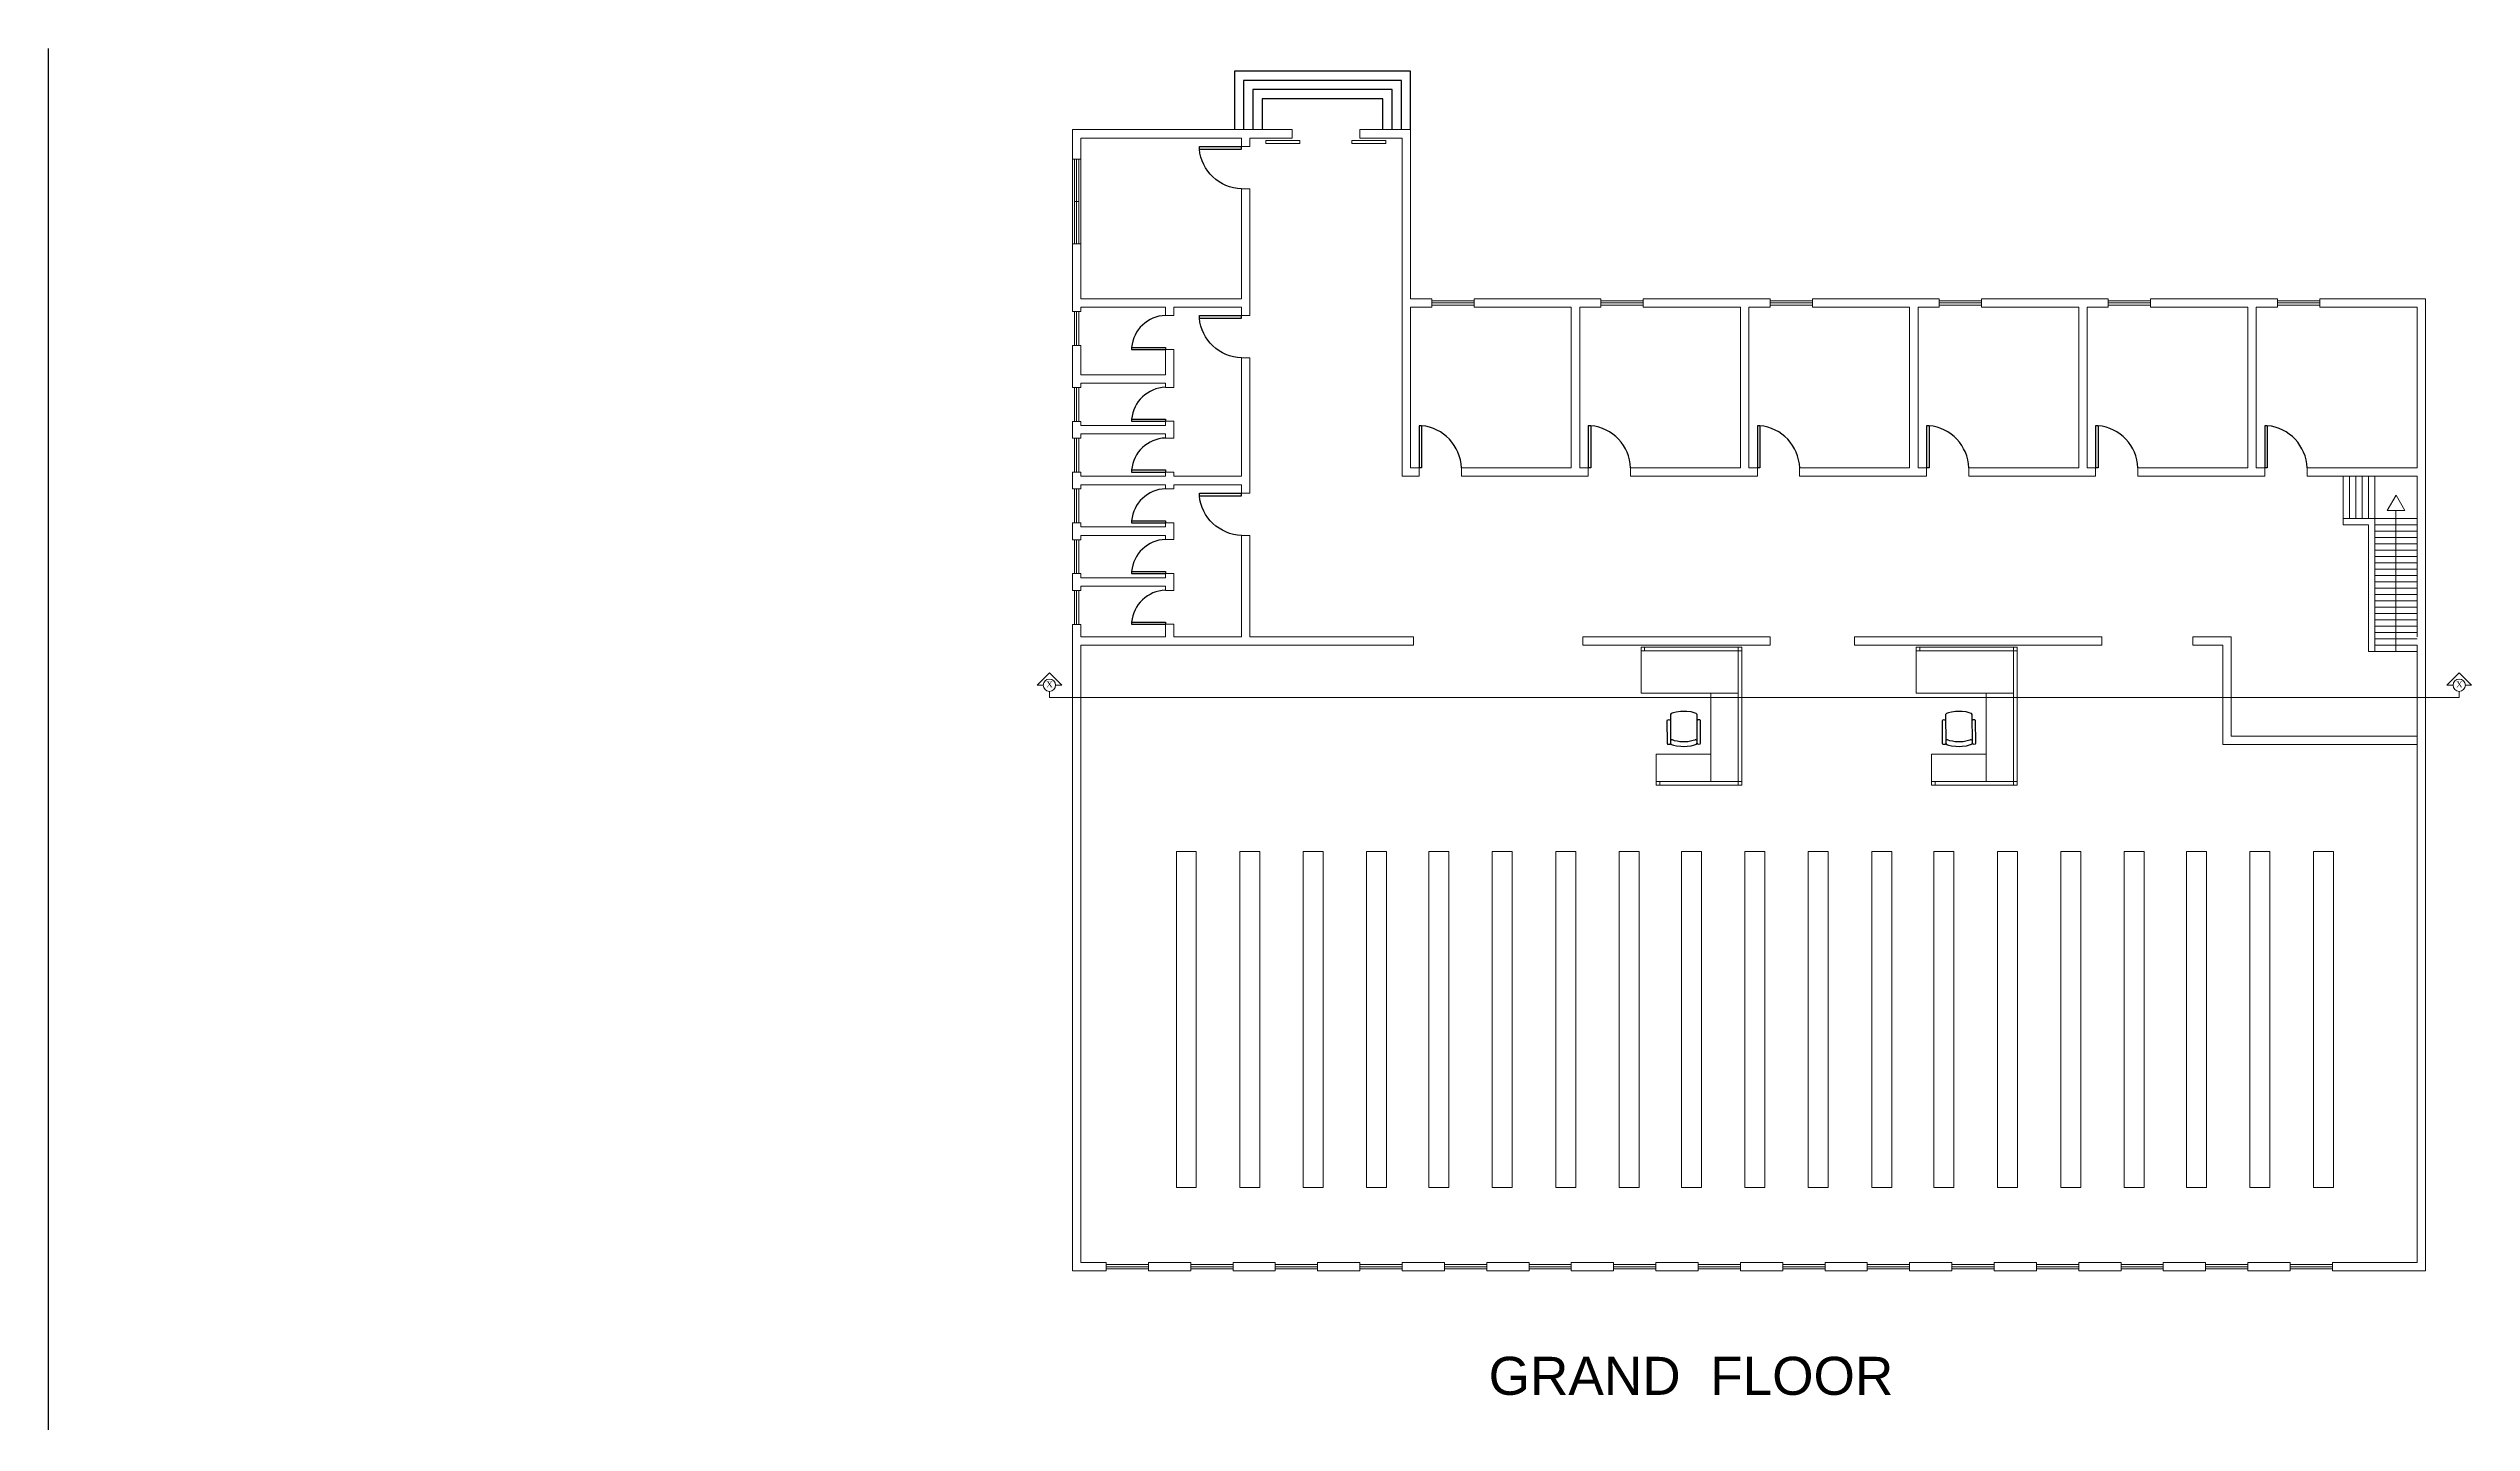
# Model space of a CAD drawing. Header units: inches. Extents: x 17 to 458, y 103 to 566.
# Drawn here: x 303.1 to 381.7, y 159.2 to 203.8 of the extents above; entities that cross this region are included whole.
import ezdxf

# ---------------------------------------------------------------- set-up
doc = ezdxf.new("R2010")
doc.units = ezdxf.units.IN
doc.header["$MEASUREMENT"] = 0
doc.linetypes.add('LÍNEAS_OCULTAS2', pattern=[4.7625, 3.175, -1.5875])
doc.layers.add('arco', color=51, linetype='LÍNEAS_OCULTAS2', lineweight=35)
doc.layers.add('EJES', color=2, linetype='Continuous', lineweight=100)
doc.layers.add('FUR', color=6, linetype='Continuous')
doc.styles.get("Standard").update_dxf_attribs({"font": 'arial.ttf'})

# ---------------------------------------------------------------- blocks, each defined once
blk = doc.blocks.new('DESK4')
at = {"color": 0}
for p, q in [((0, 1), (-0.06, 1)), ((0, 0), (-0.06, 0))]:
    blk.add_line(p, q, dxfattribs=at)
blk.add_lwpolyline([(-0.06, 1), (-0.06, 0)], dxfattribs=at)
blk.add_lwpolyline([(0.945, 0, 0.376459), (0, 1), (0, 0)], format="xyb", dxfattribs=at)
blk = doc.blocks.new('CH6')
for points in [[(-252, 531), (-264, 534), (-299, 531), (-305, 522), (-302, 147), (-290, 137), (-274, 134), (-256, 138), (-246, 147)], [(189, 525), (176, 540), (142, 552), (92, 565), (23, 570), (-30, 573), (-30, 573), (-30, 573), (-83, 570), (-152, 563), (-202, 550), (-236, 538), (-249, 522), (-252, 531)], [(-249, 522), (-246, 47), (-233, 31), (-199, 19), (-148, 7), (-80, 1), (-27, -2), (27, 2), (95, 8), (145, 21), (179, 34), (192, 50), (189, 525)], [(-248, 475), (-239, 469), (-229, 466), (-217, 466), (-208, 469), (-183, 479), (-139, 488), (-95, 498), (-64, 498), (-30, 498), (5, 498), (36, 499), (80, 490), (124, 480), (149, 471), (158, 468), (171, 468), (180, 471), (189, 478)], [(191, 150), (201, 140), (219, 137), (235, 141), (248, 150), (245, 525), (239, 534), (205, 537), (192, 534), (189, 525)]]:
    blk.add_lwpolyline(points)

msp = doc.modelspace()

# ---------------------------------------------------------------- linework, layer by layer
at = {"color": 240, "true_color": 0xed1f24}
msp.add_line((303.05907, 103.30611), (303.05907, 203.80105), dxfattribs=at)
msp.add_line((303.05907, 103.30611), (303.05907, 203.80105), dxfattribs=at)
at = {"color": 2}
for p, q in [((341.56774, 203.06319), (341.56774, 201.16319)), ((347.29157, 203.06319), (341.56774, 203.06319)), ((347.29157, 201.16319), (347.29157, 203.06319)), ((341.86774, 202.76319), (341.86774, 201.16319)), ((346.99157, 202.76319), (341.86774, 202.76319)), ((346.69157, 202.46319), (342.16774, 202.46319)), ((342.16774, 202.46319), (342.16774, 201.16319)), ((346.69157, 201.16319), (346.69157, 202.46319)), ((346.99157, 201.16319), (346.99157, 202.76319)), ((346.39157, 202.16319), (342.46774, 202.16319)), ((342.46774, 202.16319), (342.46774, 201.16319)), ((346.39157, 201.16319), (346.39157, 202.16319))]:
    msp.add_line(p, q, dxfattribs=at)
at = {"lineweight": 0}
for p, q in [((336.30715, 201.16319), (341.79936, 201.16319)), ((336.30715, 195.67098), (336.30715, 201.16319)), ((336.58176, 200.88858), (341.79936, 200.88858)), ((336.58176, 195.67098), (336.58176, 200.88858)), ((341.79936, 201.16319), (343.44702, 201.16319)), ((341.79936, 200.88858), (341.79936, 200.61397)), ((342.07397, 200.88858), (343.44702, 200.88858)), ((342.07397, 200.88858), (342.07397, 200.61397)), ((342.58912, 200.71119), (342.58912, 200.8073)), ((343.69271, 200.71119), (342.58912, 200.71119)), ((342.59427, 200.8073), (343.69271, 200.8073)), ((343.44702, 200.88858), (343.44702, 201.16319)), ((343.69271, 200.8073), (343.69271, 200.71119)), ((343.69271, 200.71119), (343.69271, 200.71119)), ((345.38205, 200.71119), (345.38205, 200.8073)), ((346.48564, 200.71119), (345.38205, 200.71119)), ((345.3872, 200.8073), (346.48564, 200.8073)), ((345.64391, 201.16319), (347.29157, 201.16319)), ((345.64391, 200.88858), (345.64391, 201.16319)), ((345.64391, 200.88858), (347.01696, 200.88858)), ((346.48564, 200.8073), (346.48564, 200.71119)), ((346.48564, 200.71119), (346.48564, 200.71119)), ((347.01696, 200.88858), (347.01696, 195.39637)), ((347.29157, 201.16319), (347.29157, 195.67098)), ((336.58176, 200.20205), (336.30715, 200.20205)), ((336.3758, 200.20205), (336.3758, 197.45595)), ((336.44445, 200.20205), (336.44445, 197.45595)), ((336.51311, 200.20205), (336.51311, 197.45595)), ((341.79936, 200.61397), (342.07397, 200.61397)), ((341.79936, 200.61397), (342.07397, 200.61397)), ((341.79936, 199.24092), (341.79936, 195.67098)), ((341.79936, 199.24092), (342.07397, 199.24092)), ((341.79936, 199.24092), (342.07397, 199.24092)), ((342.07397, 199.24092), (342.07397, 195.39637)), ((336.51311, 198.829), (336.3758, 198.829)), ((336.58176, 197.45595), (336.30715, 197.45595)), ((336.30715, 195.25843), (336.30715, 195.67098)), ((336.58176, 195.25843), (336.30715, 195.25843)), ((336.3758, 195.25843), (336.3758, 194.15458)), ((336.44445, 195.25843), (336.44445, 194.15458)), ((336.51311, 195.25843), (336.51311, 194.15458)), ((341.79936, 195.67098), (336.58176, 195.67098)), ((336.58176, 195.25843), (336.58176, 195.39637)), ((339.32786, 195.39637), (336.58176, 195.39637)), ((339.32786, 195.12176), (339.32786, 195.39637)), ((339.60247, 195.12176), (339.60247, 195.39637)), ((341.79936, 195.39637), (339.60247, 195.39637)), ((341.79936, 195.0397), (341.79936, 195.39637)), ((342.07397, 195.12176), (342.07397, 195.39637)), ((347.01696, 195.39637), (347.01696, 189.90416)), ((347.29157, 195.67098), (347.9781, 195.67098)), ((347.29157, 195.39637), (347.29157, 190.17877)), ((347.29157, 195.39637), (347.9781, 195.39637)), ((347.9781, 195.39637), (347.9781, 195.67098)), ((347.9781, 195.60233), (349.35115, 195.60233)), ((347.9781, 195.53367), (349.35115, 195.53367)), ((347.9781, 195.46502), (349.35115, 195.46502)), ((349.35115, 195.67098), (352.78378, 195.67098)), ((349.35115, 195.39637), (349.35115, 195.67098)), ((349.35115, 195.39637), (352.50917, 195.39637)), ((352.50917, 195.39637), (352.50917, 190.17877)), ((352.78378, 195.67098), (353.47031, 195.67098)), ((352.78378, 195.39637), (353.47031, 195.39637)), ((352.78378, 195.39637), (352.78378, 190.17877)), ((353.47031, 195.39637), (353.47031, 195.67098)), ((353.47031, 195.60233), (354.84336, 195.60233)), ((353.47031, 195.53367), (354.84336, 195.53367)), ((353.47031, 195.46502), (354.84336, 195.46502)), ((354.84336, 195.67098), (358.27599, 195.67098)), ((354.84336, 195.39637), (354.84336, 195.67098)), ((354.84336, 195.39637), (358.00138, 195.39637)), ((358.00138, 195.39637), (358.00138, 190.17877)), ((358.27599, 195.67098), (358.96252, 195.67098)), ((358.27599, 195.39637), (358.96252, 195.39637)), ((358.27599, 195.39637), (358.27599, 190.17877)), ((358.96252, 195.39637), (358.96252, 195.67098)), ((358.96252, 195.60233), (360.33557, 195.60233)), ((358.96252, 195.53367), (360.33557, 195.53367)), ((358.96252, 195.46502), (360.33557, 195.46502)), ((360.33557, 195.67098), (363.7682, 195.67098)), ((360.33557, 195.39637), (360.33557, 195.67098)), ((360.33557, 195.39637), (363.49359, 195.39637)), ((363.49359, 195.39637), (363.49359, 190.17877)), ((363.7682, 195.67098), (364.45473, 195.67098)), ((363.7682, 195.39637), (363.7682, 190.17877)), ((363.7682, 195.39637), (364.45473, 195.39637)), ((364.45473, 195.39637), (364.45473, 195.67098)), ((364.45473, 195.60233), (365.82778, 195.60233)), ((364.45473, 195.53367), (365.82778, 195.53367)), ((364.45473, 195.46502), (365.82778, 195.46502)), ((365.82778, 195.67098), (369.26041, 195.67098)), ((365.82778, 195.39637), (365.82778, 195.67098)), ((365.82778, 195.39637), (368.9858, 195.39637)), ((368.9858, 195.39637), (368.9858, 190.17877)), ((369.26041, 195.67098), (369.94694, 195.67098)), ((369.26041, 195.39637), (369.26041, 190.17877)), ((369.26041, 195.39637), (369.94694, 195.39637)), ((369.94694, 195.39637), (369.94694, 195.67098)), ((369.94694, 195.60233), (371.31999, 195.60233)), ((369.94694, 195.53367), (371.31999, 195.53367)), ((369.94694, 195.46502), (371.31999, 195.46502)), ((371.31999, 195.67098), (374.75262, 195.67098)), ((371.31999, 195.39637), (371.31999, 195.67098)), ((371.31999, 195.39637), (374.47801, 195.39637)), ((374.47801, 195.39637), (374.47801, 190.17877)), ((374.75262, 195.67098), (375.43915, 195.67098)), ((374.75262, 195.39637), (374.75262, 190.17877)), ((374.75262, 195.39637), (375.43915, 195.39637)), ((375.43915, 195.39637), (375.43915, 195.67098)), ((375.43915, 195.60233), (376.8122, 195.60233)), ((375.43915, 195.53367), (376.8122, 195.53367)), ((375.43915, 195.46502), (376.8122, 195.46502)), ((376.8122, 195.67098), (380.24483, 195.67098)), ((376.8122, 195.39637), (376.8122, 195.67098)), ((376.8122, 195.39637), (379.97022, 195.39637)), ((379.97022, 195.39637), (379.97022, 190.17877)), ((380.24483, 195.67098), (380.24483, 190.17877)), ((339.32786, 195.12176), (339.60247, 195.12176)), ((341.79936, 195.12176), (342.07397, 195.12176)), ((336.30715, 192.78694), (336.30715, 194.15458)), ((336.58176, 194.15458), (336.30715, 194.15458)), ((336.58176, 193.19948), (336.58176, 194.15458)), ((339.32786, 193.19948), (339.32786, 194.02332)), ((339.32786, 194.02332), (339.60247, 194.02332)), ((339.60247, 192.78757), (339.60247, 194.02332)), ((341.79936, 189.90416), (341.79936, 193.74871)), ((341.79936, 193.74871), (342.07397, 193.74871)), ((342.07397, 189.35494), (342.07397, 193.74871)), ((336.58176, 192.78694), (336.30715, 192.78694)), ((336.3758, 192.78694), (336.3758, 191.68308)), ((336.44445, 192.78694), (336.44445, 191.68308)), ((336.51311, 192.78694), (336.51311, 191.68308)), ((339.32786, 193.19948), (336.58176, 193.19948)), ((336.58176, 192.78694), (336.58176, 192.92487)), ((339.32786, 192.92487), (336.58176, 192.92487)), ((339.32786, 192.78757), (339.32786, 192.92487)), ((339.32786, 192.78757), (339.60247, 192.78757)), ((336.30715, 191.13927), (336.30715, 191.68308)), ((336.58176, 191.68308), (336.30715, 191.68308)), ((336.58176, 191.55182), (336.58176, 191.68308)), ((339.32786, 191.55182), (336.58176, 191.55182)), ((336.58176, 191.13927), (336.58176, 191.27721)), ((339.32786, 191.27721), (336.58176, 191.27721)), ((339.32786, 191.55182), (339.32786, 191.68913)), ((339.32786, 191.68913), (339.60247, 191.68913)), ((339.32786, 191.13991), (339.32786, 191.27721)), ((339.60247, 191.13991), (339.60247, 191.68913)), ((336.58176, 191.13927), (336.30715, 191.13927)), ((336.3758, 191.13927), (336.3758, 190.03542)), ((336.44445, 191.13927), (336.44445, 190.03542)), ((336.51311, 191.13927), (336.51311, 190.03542)), ((339.32786, 191.13991), (339.60247, 191.13991)), ((336.30715, 189.49161), (336.30715, 190.03542)), ((336.58176, 190.03542), (336.30715, 190.03542)), ((336.58176, 189.90416), (336.58176, 190.03542)), ((339.32786, 189.90416), (336.58176, 189.90416)), ((336.58176, 189.49161), (336.58176, 189.62955)), ((339.32786, 189.62955), (336.58176, 189.62955)), ((339.32786, 189.90416), (339.32786, 190.04146)), ((339.32786, 190.04146), (339.60247, 190.04146)), ((339.32786, 189.49224), (339.32786, 189.62955)), ((339.60247, 189.90416), (339.60247, 190.04146)), ((339.60247, 189.90416), (341.79936, 189.90416)), ((339.60247, 189.49224), (339.60247, 189.62955)), ((339.60247, 189.62955), (341.79936, 189.62955)), ((341.79936, 189.27288), (341.79936, 189.62955)), ((347.01696, 189.90416), (347.56618, 189.90416)), ((347.29157, 190.17877), (347.56618, 190.17877)), ((347.56618, 190.17877), (347.56618, 189.90416)), ((348.93923, 190.17877), (352.50917, 190.17877)), ((348.93923, 190.17877), (348.93923, 189.90416)), ((348.93923, 189.90416), (353.05839, 189.90416)), ((352.78378, 190.17877), (353.05839, 190.17877)), ((353.05839, 190.17877), (353.05839, 189.90416)), ((354.43144, 190.17877), (358.00138, 190.17877)), ((354.43144, 190.17877), (354.43144, 189.90416)), ((354.43144, 189.90416), (358.5506, 189.90416)), ((358.27599, 190.17877), (358.5506, 190.17877)), ((358.5506, 190.17877), (358.5506, 189.90416)), ((359.92365, 190.17877), (363.49359, 190.17877)), ((359.92365, 190.17877), (359.92365, 189.90416)), ((359.92365, 189.90416), (364.04281, 189.90416)), ((363.7682, 190.17877), (364.04281, 190.17877)), ((364.04281, 190.17877), (364.04281, 189.90416)), ((365.41586, 190.17877), (368.9858, 190.17877)), ((365.41586, 190.17877), (365.41586, 189.90416)), ((365.41586, 189.90416), (369.53502, 189.90416)), ((369.26041, 190.17877), (369.53502, 190.17877)), ((369.53502, 190.17877), (369.53502, 189.90416)), ((370.90808, 190.17877), (374.47801, 190.17877)), ((370.90808, 190.17877), (370.90808, 189.90416)), ((370.90808, 189.90416), (375.02723, 189.90416)), ((374.75262, 190.17877), (375.02723, 190.17877)), ((375.02723, 190.17877), (375.02723, 189.90416)), ((376.40029, 190.17877), (379.97022, 190.17877)), ((376.40029, 190.17877), (376.40029, 189.90416)), ((376.40029, 189.90416), (379.97022, 189.90416)), ((377.56738, 189.90416), (377.56738, 188.53111)), ((377.77334, 189.90416), (377.77334, 188.53111)), ((377.9793, 189.90416), (377.9793, 188.53111)), ((378.18525, 189.90416), (378.18525, 188.53111)), ((378.39121, 189.90416), (378.39121, 188.53111)), ((378.39121, 189.90416), (378.39121, 188.53111)), ((378.59717, 189.90416), (378.59717, 184.20599)), ((379.97022, 189.90416), (379.97022, 184.68656)), ((380.24483, 190.17877), (380.24483, 184.68656)), ((336.58176, 189.49161), (336.30715, 189.49161)), ((336.3758, 189.49161), (336.3758, 188.38776)), ((336.44445, 189.49161), (336.44445, 188.38776)), ((336.51311, 189.49161), (336.51311, 188.38776)), ((339.32786, 189.49224), (339.60247, 189.49224)), ((341.79936, 189.35494), (342.07397, 189.35494)), ((336.30715, 187.84395), (336.30715, 188.38776)), ((336.58176, 188.38776), (336.30715, 188.38776)), ((336.58176, 188.2565), (336.58176, 188.38776)), ((339.32786, 188.2565), (336.58176, 188.2565)), ((339.32786, 188.2565), (339.32786, 188.3938)), ((339.32786, 188.3938), (339.60247, 188.3938)), ((339.60247, 187.84458), (339.60247, 188.3938)), ((377.56738, 188.53111), (379.97022, 188.53111)), ((377.56738, 188.53111), (377.56738, 188.32515)), ((377.56738, 188.32515), (378.39121, 188.32515)), ((378.39121, 188.32515), (378.39121, 184.20599)), ((378.59717, 188.32515), (379.97022, 188.32515)), ((378.59717, 188.32515), (379.97022, 188.32515)), ((378.59717, 188.11919), (379.97022, 188.11919)), ((336.58176, 187.84395), (336.30715, 187.84395)), ((336.3758, 187.84395), (336.3758, 186.74009)), ((336.44445, 187.84395), (336.44445, 186.74009)), ((336.51311, 187.84395), (336.51311, 186.74009)), ((339.32786, 187.98188), (336.58176, 187.98188)), ((336.58176, 187.84395), (336.58176, 187.98188)), ((339.32786, 187.84458), (339.32786, 187.98188)), ((339.32786, 187.84458), (339.60247, 187.84458)), ((341.79936, 184.68656), (341.79936, 187.98188)), ((341.79936, 187.98188), (342.07397, 187.98188)), ((342.07397, 184.68656), (342.07397, 187.98188)), ((378.59717, 187.91323), (379.97022, 187.91323)), ((378.59717, 187.70727), (379.97022, 187.70727)), ((378.59717, 187.50132), (379.97022, 187.50132)), ((378.59717, 187.29536), (379.97022, 187.29536)), ((336.30715, 186.19628), (336.30715, 186.74009)), ((336.58176, 186.74009), (336.30715, 186.74009)), ((336.58176, 186.60883), (336.58176, 186.74009)), ((339.32786, 186.60883), (336.58176, 186.60883)), ((339.32786, 186.60883), (339.32786, 186.74614)), ((339.32786, 186.74614), (339.60247, 186.74614)), ((339.60247, 186.19692), (339.60247, 186.74614)), ((378.59717, 187.0894), (379.97022, 187.0894)), ((378.59717, 186.88344), (379.97022, 186.88344)), ((378.59717, 186.67748), (379.97022, 186.67748)), ((336.58176, 186.19628), (336.30715, 186.19628)), ((336.3758, 186.19628), (336.3758, 185.09243)), ((336.44445, 186.19628), (336.44445, 185.09243)), ((336.51311, 186.19628), (336.51311, 185.09243)), ((336.58176, 186.19628), (336.58176, 186.33422)), ((339.32786, 186.33422), (336.58176, 186.33422)), ((339.32786, 186.19692), (339.32786, 186.33422)), ((339.32786, 186.19692), (339.60247, 186.19692)), ((378.59717, 186.47153), (379.97022, 186.47153)), ((378.59717, 186.26557), (379.97022, 186.26557)), ((378.59717, 186.05961), (379.97022, 186.05961)), ((378.59717, 185.85365), (379.97022, 185.85365)), ((336.30715, 184.68656), (336.30715, 185.09243)), ((336.58176, 185.09243), (336.30715, 185.09243)), ((336.58176, 184.68656), (336.58176, 185.09243)), ((339.32786, 184.68656), (339.32786, 185.09847)), ((339.32786, 185.09847), (339.60247, 185.09847)), ((339.60247, 184.68656), (339.60247, 185.09847)), ((378.59717, 185.64769), (379.97022, 185.64769)), ((378.59717, 185.44174), (379.97022, 185.44174)), ((378.59717, 185.23578), (379.97022, 185.23578)), ((378.59717, 185.02982), (379.97022, 185.02982)), ((336.30715, 164.09077), (336.30715, 184.68656)), ((339.32786, 184.68656), (336.58176, 184.68656)), ((336.58176, 164.36538), (336.58176, 184.41195)), ((347.38872, 184.41195), (336.58176, 184.41195)), ((341.79936, 184.68656), (339.60247, 184.68656)), ((347.38872, 184.68656), (342.07397, 184.68656)), ((358.96326, 184.68656), (352.88093, 184.68656)), ((358.96326, 184.41195), (352.88093, 184.41195)), ((369.73406, 184.68656), (361.70937, 184.68656)), ((369.73406, 184.41195), (361.70937, 184.41195)), ((373.94106, 184.68656), (372.689, 184.68656)), ((372.689, 184.68656), (372.689, 184.41195)), ((373.66645, 184.41195), (372.689, 184.41195)), ((373.66645, 184.41195), (373.66645, 181.18527)), ((373.94106, 184.68656), (373.94106, 184.41195)), ((373.94106, 184.68656), (373.94106, 181.45988)), ((378.59717, 184.20599), (378.39121, 184.20599)), ((378.59717, 184.82386), (379.97022, 184.82386)), ((378.59717, 184.61791), (379.97022, 184.61791)), ((378.59717, 184.41195), (379.97022, 184.41195)), ((378.59717, 184.20599), (379.97022, 184.20599)), ((379.97022, 184.41195), (379.97022, 164.36538)), ((380.24483, 184.68656), (380.24483, 164.09077)), ((379.97022, 181.18527), (373.66645, 181.18527)), ((379.97022, 181.45988), (373.94106, 181.45988)), ((337.40559, 164.09077), (336.30715, 164.09077)), ((337.40559, 164.36538), (336.58176, 164.36538)), ((337.40559, 164.36538), (337.40559, 164.09077)), ((338.77864, 164.29673), (337.40559, 164.29673)), ((338.77864, 164.22807), (337.40559, 164.22807)), ((338.77864, 164.15942), (337.40559, 164.15942)), ((340.1517, 164.36538), (338.77864, 164.36538)), ((338.77864, 164.36538), (338.77864, 164.09077)), ((340.1517, 164.09077), (338.77864, 164.09077)), ((340.1517, 164.36538), (340.1517, 164.09077)), ((341.52475, 164.29673), (340.1517, 164.29673)), ((341.52475, 164.22807), (340.1517, 164.22807)), ((341.52475, 164.15942), (340.1517, 164.15942)), ((342.8978, 164.36538), (341.52475, 164.36538)), ((341.52475, 164.36538), (341.52475, 164.09077)), ((342.8978, 164.09077), (341.52475, 164.09077)), ((342.8978, 164.36538), (342.8978, 164.09077)), ((344.27085, 164.29673), (342.8978, 164.29673)), ((344.27085, 164.22807), (342.8978, 164.22807)), ((344.27085, 164.15942), (342.8978, 164.15942)), ((345.64391, 164.36538), (344.27085, 164.36538)), ((344.27085, 164.36538), (344.27085, 164.09077)), ((345.64391, 164.09077), (344.27085, 164.09077)), ((345.64391, 164.36538), (345.64391, 164.09077)), ((347.01696, 164.29673), (345.64391, 164.29673)), ((347.01696, 164.22807), (345.64391, 164.22807)), ((347.01696, 164.15942), (345.64391, 164.15942)), ((348.39001, 164.36538), (347.01696, 164.36538)), ((347.01696, 164.36538), (347.01696, 164.09077)), ((348.39001, 164.09077), (347.01696, 164.09077)), ((348.39001, 164.36538), (348.39001, 164.09077)), ((349.76306, 164.29673), (348.39001, 164.29673)), ((349.76306, 164.22807), (348.39001, 164.22807)), ((349.76306, 164.15942), (348.39001, 164.15942)), ((351.13612, 164.36538), (349.76306, 164.36538)), ((349.76306, 164.36538), (349.76306, 164.09077)), ((351.13612, 164.09077), (349.76306, 164.09077)), ((351.13612, 164.36538), (351.13612, 164.09077)), ((352.50917, 164.29673), (351.13612, 164.29673)), ((352.50917, 164.22807), (351.13612, 164.22807)), ((352.50917, 164.15942), (351.13612, 164.15942)), ((353.88222, 164.36538), (352.50917, 164.36538)), ((352.50917, 164.36538), (352.50917, 164.09077)), ((353.88222, 164.09077), (352.50917, 164.09077)), ((353.88222, 164.36538), (353.88222, 164.09077)), ((355.25527, 164.29673), (353.88222, 164.29673)), ((355.25527, 164.22807), (353.88222, 164.22807)), ((355.25527, 164.15942), (353.88222, 164.15942)), ((356.62833, 164.36538), (355.25527, 164.36538)), ((355.25527, 164.36538), (355.25527, 164.09077)), ((356.62833, 164.09077), (355.25527, 164.09077)), ((356.62833, 164.36538), (356.62833, 164.09077)), ((358.00138, 164.29673), (356.62833, 164.29673)), ((358.00138, 164.22807), (356.62833, 164.22807)), ((358.00138, 164.15942), (356.62833, 164.15942)), ((359.37443, 164.36538), (358.00138, 164.36538)), ((358.00138, 164.36538), (358.00138, 164.09077)), ((359.37443, 164.09077), (358.00138, 164.09077)), ((359.37443, 164.36538), (359.37443, 164.09077)), ((360.74749, 164.29673), (359.37443, 164.29673)), ((360.74749, 164.22807), (359.37443, 164.22807)), ((360.74749, 164.15942), (359.37443, 164.15942)), ((362.12054, 164.36538), (360.74749, 164.36538)), ((360.74749, 164.36538), (360.74749, 164.09077)), ((362.12054, 164.09077), (360.74749, 164.09077)), ((362.12054, 164.36538), (362.12054, 164.09077)), ((363.49359, 164.29673), (362.12054, 164.29673)), ((363.49359, 164.22807), (362.12054, 164.22807)), ((363.49359, 164.15942), (362.12054, 164.15942)), ((364.86664, 164.36538), (363.49359, 164.36538)), ((363.49359, 164.36538), (363.49359, 164.09077)), ((364.86664, 164.09077), (363.49359, 164.09077)), ((364.86664, 164.36538), (364.86664, 164.09077)), ((366.2397, 164.29673), (364.86664, 164.29673)), ((366.2397, 164.22807), (364.86664, 164.22807)), ((366.2397, 164.15942), (364.86664, 164.15942)), ((367.61275, 164.36538), (366.2397, 164.36538)), ((366.2397, 164.36538), (366.2397, 164.09077)), ((367.61275, 164.09077), (366.2397, 164.09077)), ((367.61275, 164.36538), (367.61275, 164.09077)), ((368.9858, 164.29673), (367.61275, 164.29673)), ((368.9858, 164.22807), (367.61275, 164.22807)), ((368.9858, 164.15942), (367.61275, 164.15942)), ((370.35885, 164.36538), (368.9858, 164.36538)), ((368.9858, 164.36538), (368.9858, 164.09077)), ((370.35885, 164.09077), (368.9858, 164.09077)), ((370.35885, 164.36538), (370.35885, 164.09077)), ((371.73191, 164.29673), (370.35885, 164.29673)), ((371.73191, 164.22807), (370.35885, 164.22807)), ((371.73191, 164.15942), (370.35885, 164.15942)), ((373.10496, 164.36538), (371.73191, 164.36538)), ((371.73191, 164.36538), (371.73191, 164.09077)), ((373.10496, 164.09077), (371.73191, 164.09077)), ((373.10496, 164.36538), (373.10496, 164.09077)), ((374.47801, 164.29673), (373.10496, 164.29673)), ((374.47801, 164.22807), (373.10496, 164.22807)), ((374.47801, 164.15942), (373.10496, 164.15942)), ((375.85106, 164.36538), (374.47801, 164.36538)), ((374.47801, 164.36538), (374.47801, 164.09077)), ((375.85106, 164.09077), (374.47801, 164.09077)), ((375.85106, 164.36538), (375.85106, 164.09077)), ((377.22412, 164.29673), (375.85106, 164.29673)), ((377.22412, 164.22807), (375.85106, 164.22807)), ((377.22412, 164.15942), (375.85106, 164.15942)), ((379.97022, 164.36538), (377.22412, 164.36538)), ((377.22412, 164.36538), (377.22412, 164.09077)), ((380.24483, 164.09077), (377.22412, 164.09077))]:
    msp.add_line(p, q, dxfattribs=at)
at = {"color": 2, "lineweight": 0}
msp.add_line((379.2837, 184.20599), (379.2837, 188.7895), dxfattribs=at)
at = {"color": 6, "lineweight": 0}
for p, q in [((347.01696, 184.68656), (347.29157, 184.68656)), ((347.38872, 184.68656), (347.38872, 184.41195)), ((352.88093, 184.68656), (352.88093, 184.41195)), ((358.96326, 184.68656), (358.96326, 184.41195)), ((361.70937, 184.68656), (361.70937, 184.41195)), ((369.26041, 184.68656), (369.53502, 184.68656)), ((369.73406, 184.68656), (369.73406, 184.41195)), ((339.68368, 177.7172), (340.33242, 177.7172)), ((341.74326, 177.7172), (342.39199, 177.7172)), ((343.80283, 177.7172), (344.45157, 177.7172)), ((345.86241, 177.7172), (346.51115, 177.7172)), ((347.88421, 177.7172), (348.53294, 177.7172)), ((349.94378, 177.7172), (350.59252, 177.7172)), ((352.00336, 177.7172), (352.6521, 177.7172)), ((354.06294, 177.7172), (354.71168, 177.7172)), ((356.08473, 177.7172), (356.73347, 177.7172)), ((358.14431, 177.7172), (358.79305, 177.7172)), ((360.20389, 177.7172), (360.85263, 177.7172)), ((362.26347, 177.7172), (362.91221, 177.7172)), ((364.28526, 177.7172), (364.934, 177.7172)), ((366.34484, 177.7172), (366.99358, 177.7172)), ((368.40442, 177.7172), (369.05316, 177.7172)), ((370.464, 177.7172), (371.11274, 177.7172)), ((372.48579, 177.7172), (373.13453, 177.7172)), ((374.54537, 177.7172), (375.19411, 177.7172)), ((376.60495, 177.7172), (377.25369, 177.7172)), ((339.68368, 166.80242), (340.33242, 166.80242)), ((341.74326, 166.80242), (342.39199, 166.80242)), ((343.80283, 166.80242), (344.45157, 166.80242)), ((345.86241, 166.80242), (346.51115, 166.80242)), ((347.88421, 166.80242), (348.53294, 166.80242)), ((349.94378, 166.80242), (350.59252, 166.80242)), ((352.00336, 166.80242), (352.6521, 166.80242)), ((354.06294, 166.80242), (354.71168, 166.80242)), ((356.08473, 166.80242), (356.73347, 166.80242)), ((358.14431, 166.80242), (358.79305, 166.80242)), ((360.20389, 166.80242), (360.85263, 166.80242)), ((362.26347, 166.80242), (362.91221, 166.80242)), ((364.28526, 166.80242), (364.934, 166.80242)), ((366.34484, 166.80242), (366.99358, 166.80242)), ((368.40442, 166.80242), (369.05316, 166.80242)), ((370.464, 166.80242), (371.11274, 166.80242)), ((372.48579, 166.80242), (373.13453, 166.80242)), ((374.54537, 166.80242), (375.19411, 166.80242)), ((376.60495, 166.80242), (377.25369, 166.80242))]:
    msp.add_line(p, q, dxfattribs=at)
at = {"color": 2, "lineweight": 0}
msp.add_lwpolyline([(379.00334, 188.7895), (379.28917, 189.28456), (379.57499, 188.7895)], close=True, dxfattribs=at)
at = {"lineweight": 0}
for points in [[(339.68368, 166.80242), (339.68368, 177.7172)], [(340.33242, 177.7172), (340.33242, 166.80242)], [(341.74326, 166.80242), (341.74326, 177.7172)], [(342.39199, 177.7172), (342.39199, 166.80242)], [(343.80283, 166.80242), (343.80283, 177.7172)], [(344.45157, 177.7172), (344.45157, 166.80242)], [(345.86241, 166.80242), (345.86241, 177.7172)], [(346.51115, 177.7172), (346.51115, 166.80242)], [(347.88421, 166.80242), (347.88421, 177.7172)], [(348.53294, 177.7172), (348.53294, 166.80242)], [(349.94378, 166.80242), (349.94378, 177.7172)], [(350.59252, 177.7172), (350.59252, 166.80242)], [(352.00336, 166.80242), (352.00336, 177.7172)], [(352.6521, 177.7172), (352.6521, 166.80242)], [(354.06294, 166.80242), (354.06294, 177.7172)], [(354.71168, 177.7172), (354.71168, 166.80242)], [(356.08473, 166.80242), (356.08473, 177.7172)], [(356.73347, 177.7172), (356.73347, 166.80242)], [(358.14431, 166.80242), (358.14431, 177.7172)], [(358.79305, 177.7172), (358.79305, 166.80242)], [(360.20389, 166.80242), (360.20389, 177.7172)], [(360.85263, 177.7172), (360.85263, 166.80242)], [(362.26347, 166.80242), (362.26347, 177.7172)], [(362.91221, 177.7172), (362.91221, 166.80242)], [(364.28526, 166.80242), (364.28526, 177.7172)], [(364.934, 177.7172), (364.934, 166.80242)], [(366.34484, 166.80242), (366.34484, 177.7172)], [(366.99358, 177.7172), (366.99358, 166.80242)], [(368.40442, 166.80242), (368.40442, 177.7172)], [(369.05316, 177.7172), (369.05316, 166.80242)], [(370.464, 166.80242), (370.464, 177.7172)], [(371.11274, 177.7172), (371.11274, 166.80242)], [(372.48579, 166.80242), (372.48579, 177.7172)], [(373.13453, 177.7172), (373.13453, 166.80242)], [(374.54537, 166.80242), (374.54537, 177.7172)], [(375.19411, 177.7172), (375.19411, 166.80242)], [(376.60495, 166.80242), (376.60495, 177.7172)], [(377.25369, 177.7172), (377.25369, 166.80242)]]:
    msp.add_lwpolyline(points, dxfattribs=at)
at = {"layer": 'EJES', "color": 18, "lineweight": 0, "true_color": 0x000000}
for p, q in [((335.16086, 183.11711), (335.56086, 183.51711)), ((380.94113, 183.11711), (381.34113, 183.51711)), ((381.34113, 183.51711), (381.74113, 183.11711)), ((335.36086, 183.11711), (335.16086, 183.11711)), ((335.56086, 182.71711), (335.56086, 182.91711)), ((381.34113, 182.71711), (335.56086, 182.71711)), ((381.14113, 183.11711), (380.94113, 183.11711)), ((381.34113, 182.71711), (381.34113, 182.91711)), ((381.54113, 183.11711), (381.74113, 183.11711))]:
    msp.add_line(p, q, dxfattribs=at)
at = {"layer": 'EJES', "lineweight": 0}
for p in [(335.56086, 183.51711), (335.76086, 183.11711)]:
    msp.add_line(p, (335.96086, 183.11711), dxfattribs=at)
at = {"layer": 'EJES', "color": 18, "lineweight": 0, "true_color": 0x000000}
for centre in [(335.56086, 183.11711), (381.34113, 183.11711)]:
    msp.add_circle(centre, 0.2, dxfattribs=at)
at = {"layer": 'FUR', "lineweight": 0}
for p, q in [((354.77225, 184.35503), (358.05096, 184.35503)), ((354.77225, 182.85394), (354.77225, 184.35503)), ((354.77225, 184.23653), (358.05096, 184.23653)), ((354.89076, 184.23653), (354.89076, 184.35503)), ((357.93245, 184.35503), (357.93245, 182.85394)), ((358.05096, 184.35503), (358.05096, 182.85394)), ((363.70707, 184.35503), (366.98577, 184.35503)), ((363.70707, 182.85394), (363.70707, 184.35503)), ((363.70707, 184.23653), (366.98577, 184.23653)), ((363.82557, 184.23653), (363.82557, 184.35503)), ((366.86726, 184.35503), (366.86726, 182.85394)), ((366.98577, 184.35503), (366.98577, 182.85394)), ((357.93245, 182.85394), (354.77225, 182.85394)), ((357.04364, 182.85394), (357.93245, 182.85394)), ((357.04364, 179.99001), (357.04364, 182.85394)), ((357.93245, 182.85394), (357.93245, 179.8715)), ((358.05096, 182.85394), (358.05096, 179.8715)), ((366.86726, 182.85394), (363.70707, 182.85394)), ((365.97846, 182.85394), (366.86726, 182.85394)), ((365.97846, 179.99001), (365.97846, 182.85394)), ((366.86726, 182.85394), (366.86726, 179.8715)), ((366.98577, 182.85394), (366.98577, 179.8715)), ((355.26603, 179.8715), (355.26603, 180.87882)), ((355.26603, 180.87882), (357.04364, 180.87882)), ((357.04364, 180.87882), (357.04364, 179.99001)), ((364.20085, 179.8715), (364.20085, 180.87882)), ((364.20085, 180.87882), (365.97846, 180.87882)), ((365.97846, 180.87882), (365.97846, 179.99001)), ((357.04364, 179.99001), (355.26603, 179.99001)), ((357.04364, 179.8715), (355.26603, 179.8715)), ((355.38454, 179.8715), (355.38454, 179.99001)), ((358.05096, 179.99001), (357.04364, 179.99001)), ((358.05096, 179.8715), (357.04364, 179.8715)), ((365.97846, 179.99001), (364.20085, 179.99001)), ((365.97846, 179.8715), (364.20085, 179.8715)), ((364.31935, 179.8715), (364.31935, 179.99001)), ((366.98577, 179.99001), (365.97846, 179.99001)), ((366.98577, 179.8715), (365.97846, 179.8715))]:
    msp.add_line(p, q, dxfattribs=at)

# ---------------------------------------------------------------- block references
at = {"layer": 'FUR', "color": 40, "lineweight": 0, "true_color": 0xf8d731, "rotation": 90}
for p, xscale, yscale, zscale in [((341.79936, 200.53192), -1.367560278664525, 1.367560278664525, 1.367560278664525), ((339.32786, 194.08922), 1.098442135401341, 1.098442135401341, 1.098442135401341), ((341.79936, 195.0397), -1.367560278664525, 1.367560278664525, 1.367560278664525), ((339.32786, 191.75503), 1.098442135401341, 1.098442135401341, 1.098442135401341), ((339.32786, 190.10737), 1.098442135401341, 1.098442135401341, 1.098442135401341), ((339.32786, 188.45971), 1.098442135401341, 1.098442135401341, 1.098442135401341), ((341.79936, 189.27288), -1.367560278664525, 1.367560278664525, 1.367560278664525), ((339.32786, 186.81204), 1.098442135401341, 1.098442135401341, 1.098442135401341), ((339.32786, 185.16438), 1.098442135401341, 1.098442135401341, 1.098442135401341)]:
    msp.add_blockref('DESK4', p, dxfattribs=dict(at, xscale=xscale, yscale=yscale, zscale=zscale))
at = {"layer": 'FUR', "color": 40, "lineweight": 0, "true_color": 0xf8d731, "xscale": 1.367560278664525, "yscale": 1.367560278664525, "zscale": 1.367560278664525}
for p in [(347.64823, 190.17877), (353.14044, 190.17877), (358.63265, 190.17877), (364.12487, 190.17877), (369.61708, 190.17877), (375.10929, 190.17877)]:
    msp.add_blockref('DESK4', p, dxfattribs=at)
at = {"layer": 'FUR', "lineweight": 0, "xscale": 0.001975124465551474, "yscale": 0.001975124465551474, "zscale": 0.001975124465551474, "rotation": 180}
for p in [(356.10546, 182.26113), (365.04027, 182.26113)]:
    msp.add_blockref('CH6', p, dxfattribs=at)

# ---------------------------------------------------------------- texts
at = {"lineweight": 0, "insert": (349.82438, 161.29985), "char_height": 1.2357474, "attachment_point": 1}
msp.add_mtext_dynamic_manual_height_columns('GRAND  FLOOR', width=17.8195051, gutter_width=1, heights=[0], dxfattribs=at)
at = {"layer": 'arco', "color": 18, "lineweight": 0, "true_color": 0x000000, "char_height": 0.2, "width": 0.1166522, "attachment_point": 1}
for insert in [(335.4569, 183.24184), (381.23717, 183.24184)]:
    msp.add_mtext('{\\fTimes New Roman|b0|i0|c0|p18;X}', dxfattribs=dict(at, insert=insert))

doc.saveas('drawing.dxf')
